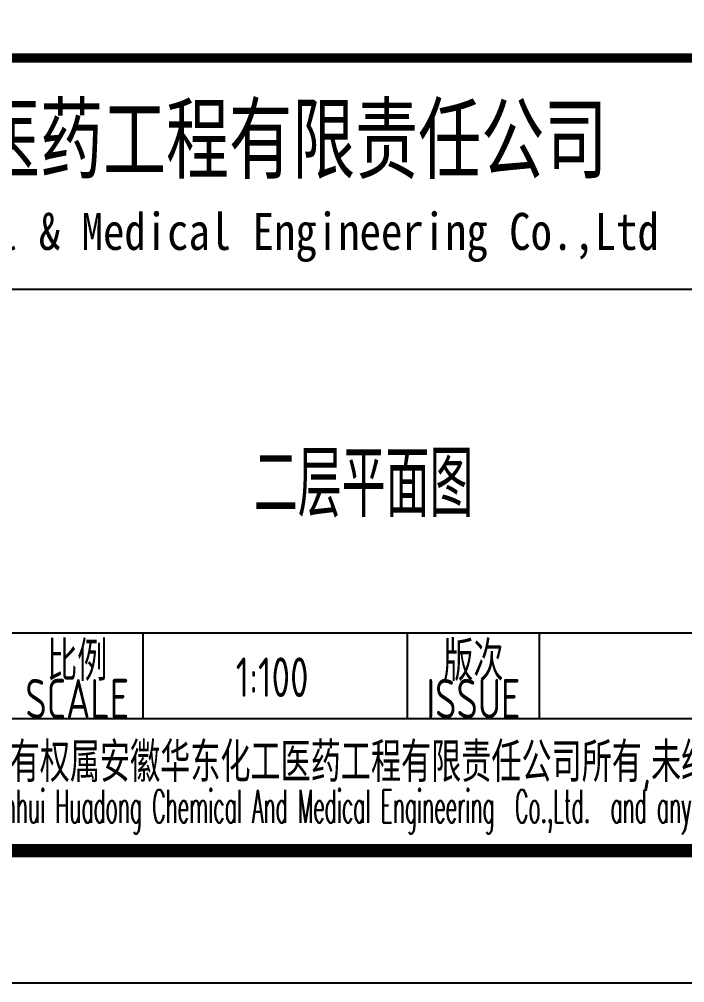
# Model space of a CAD drawing. Extents: x 5188914 to 7068445, y -542675 to 2032183.
# Drawn here: x 5239868 to 5244908, y -451157 to -443863 of the extents above; entities that cross this region are included whole.
import ezdxf
from ezdxf.enums import TextEntityAlignment as Align

# ---------------------------------------------------------------- set-up
doc = ezdxf.new("R2010")
doc.units = 0
doc.header["$LTSCALE"] = 1000
doc.header["$MEASUREMENT"] = 0
doc.layers.get('0').update_dxf_attribs({"linetype": 'CONTINUOUS'})
doc.layers.add('PUB_TITLE', color=4, linetype='CONTINUOUS')
doc.styles.add('AHD', font='sceie.shx', dxfattribs={"width": 0.7, "bigfont": 'sceic.shx'})
doc.styles.add('ECEC_TQ', font='txt_l.shx', dxfattribs={"bigfont": 'hztxt_l.shx'})
doc.styles.add('sceie', font='SCEIE', dxfattribs={"width": 0.75, "bigfont": 'SCEIC'})
doc.styles.add('宋体', font='', dxfattribs={"width": 0.7})
doc.styles.get('宋体').set_extended_font_data('SimSun')

msp = doc.modelspace()

# ---------------------------------------------------------------- linework, layer by layer
for p, q in [((5234307.2, -445906.7), (5245307.2, -445906.7)), ((5239807.2, -448506.7), (5252307.2, -448506.7)), ((5240807.2, -449156.7), (5240807.2, -448506.7)), ((5242807.2, -449156.7), (5242807.2, -448506.7)), ((5243807.2, -449156.7), (5243807.2, -448506.7)), ((5234307.2, -449156.7), (5252307.2, -449156.7)), ((5234307.2, -450156.7), (5252307.2, -450156.7))]:
    msp.add_line(p, q)
at = {"const_width": 70}
msp.add_lwpolyline([(5252307.2, -444156.7), (5234307.2, -444156.7)], dxfattribs=at)
at = {"layer": 'PUB_TITLE', "color": 4}
msp.add_lwpolyline([(5193907.2, -451156.7), (5253307.2, -451156.7), (5253307.2, -409156.7), (5193907.2, -409156.7)], close=True, dxfattribs=at)
at = {"layer": 'PUB_TITLE', "color": 4, "const_width": 100}
msp.add_lwpolyline([(5196407.2, -450156.7), (5252307.2, -450156.7), (5252307.2, -410156.7), (5196407.2, -410156.7)], close=True, dxfattribs=at)

# ---------------------------------------------------------------- texts
for s, height, style, width, p in [('安徽华东化工医药工程有限责任公司', 500, '宋体', 0.7, (5240502.1, -444756.7)), ('Anhui Huadong Chemical & Medical Engineering Co.,Ltd', 280, '宋体', 0.85, (5240502.1, -445506.7)), ('二层平面图', 500, 'AHD', 0.7, (5242476.1, -447370.5)), ('比例', 300, 'sceie', 0.8, (5240307.2, -448706.7)), ('版次', 300, 'sceie', 0.8, (5243307.2, -448706.7)), ('1:100', 300, 'sceie', 0.8, (5241783.1, -448843.7)), ('SCALE', 300, 'sceie', 0.8, (5240307.2, -449006.7)), ('ISSUE', 300, 'sceie', 0.8, (5243307.2, -449006.7)), ('本文件专有权属安徽华东化工医药工程有限责任公司所有,未经许可不得复制或转让给第三方', 300, 'sceie', 0.8, (5243478.3, -449505.6)), ('The proprietary right of this document belongs to Anhui Huadong Chemical And Medical Engineering  Co.,Ltd.  and any replication or transfer to the 3rd. side is forbidden without its permission. ', 250, 'ECEC_TQ', 0.45, (5243307.2, -449856.7))]:
    msp.add_text(s, height=height, dxfattribs=dict(style=style, width=width)).set_placement(p, align=Align.MIDDLE)

doc.saveas('drawing.dxf')
